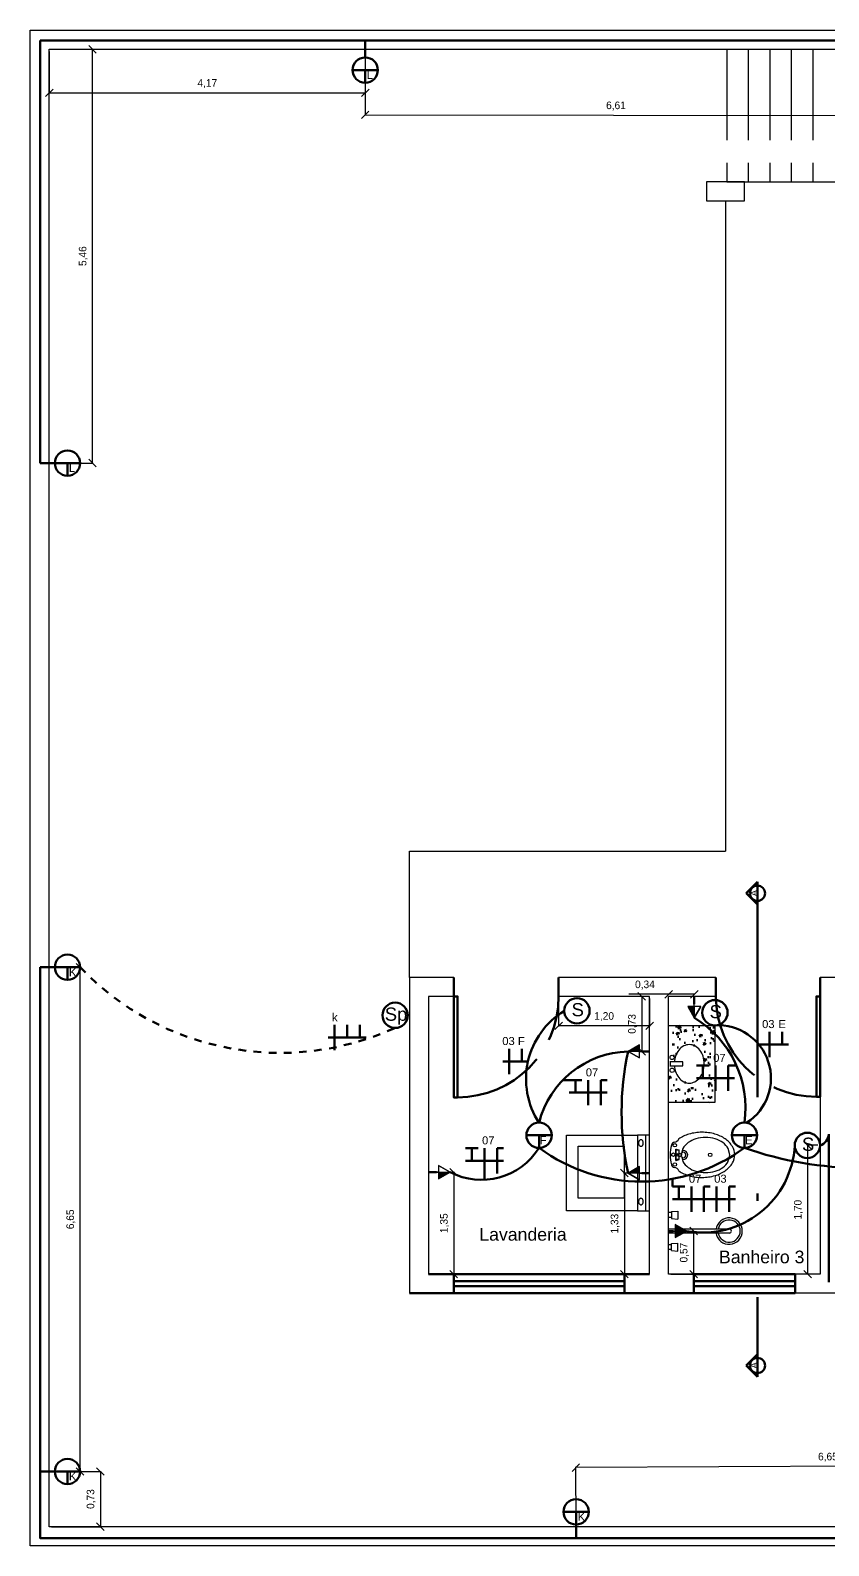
# Model space of a CAD drawing. Header units: millimetres. Extents: x 396 to 499, y 2220 to 2260.
# Drawn here: x 457.54 to 468.06, y 2239.95 to 2259.95 of the extents above; entities that cross this region are included whole.
import ezdxf

# ---------------------------------------------------------------- set-up
doc = ezdxf.new("R2010")
doc.units = ezdxf.units.MM
for name, pattern in [('ACAD_ISO02W100', [15, 12, -3]), ('JIS_02_1.0', [2, 1, -1]), ('TRAÇOPONTOX2', [50.8, 25.4, -12.7, 0, -12.7])]:
    doc.linetypes.add(name, pattern=pattern)
for name, color, linetype in [('Cortes', 3, 'TRAÇOPONTOX2'), ('Cotas_', 3, 'Continuous'), ('Elotroduto_piso', 1, 'JIS_02_1.0'), ('Elétrica', 1, 'Continuous'), ('Fiação', 6, 'Continuous'), ('Janelas', 5, 'Continuous'), ('LEGENDAS', 7, 'Continuous'), ('MOBILIA', 254, 'Continuous'), ('Paredes', 2, 'Continuous'), ('Portas', 4, 'Continuous'), ('Telhado', 7, 'Continuous'), ('Texto', 3, 'Continuous')]:
    doc.layers.add(name, color=color, linetype=linetype)
doc.styles.add('Annotative', font='txt')
doc.styles.get("Standard").update_dxf_attribs({"font": 'arial.ttf'})
doc.dimstyles.new('Cópia de Cotas internas', dxfattribs={"dimtxt": 0.1, "dimasz": 0.1, "dimexe": 0.01, "dimexo": 0.03, "dimgap": 0.0625, "dimtad": 1, "dimzin": 1, "dimtxsty": 'Annotative', "dimblk": 'OBLIQUE', "dimcen": 2.5, "dimadec": 0, "dimazin": 0, "dimtfac": 1, "dimtmove": 0, "dimatfit": 3, "dimfxl": 1, "dimarcsym": 0})

# ---------------------------------------------------------------- blocks, each defined once
blk = doc.blocks.new('A$C277a2ba8')
for points in [[(0.486, 0.148, 0.136045), (0.467, 0.213, 0.10695), (0.409, 0.274, 0.081555), (0.329, 0.312, 0.069677), (0.226, 0.326, 0.069677), (0.123, 0.311, 0.081555), (0.043, 0.273, 0.002184), (0.041, 0.272, 0.136045)], [(0.043, 0.02, 0.000599), (0.044, 0.02, 0.081555), (0.124, -0.018, 0.069677), (0.227, -0.032, 0.069677), (0.33, -0.017, 0.081555), (0.41, 0.021, 0.10695), (0.468, 0.083, 0.136045), (0.486, 0.148, 0.136045)]]:
    blk.add_lwpolyline(points, format="xyb")
blk.add_lwpolyline([(0.061, 0.146), (0.075, 0.095, 0.10655), (0.118, 0.047, 0.083882), (0.178, 0.017, 0.072777), (0.254, 0.006, 0.072777), (0.331, 0.017, 0.083882), (0.391, 0.047, 0.10655), (0.434, 0.095), (0.448, 0.146), (0.434, 0.196, 0.10655), (0.391, 0.244, 0.083882), (0.331, 0.274, 0.072777), (0.254, 0.285, 0.072777), (0.178, 0.274, 0.083882), (0.118, 0.244, 0.10655), (0.075, 0.196)], format="xyb", close=True)
for points in [[(0.019, 0.101), (0.019, 0.193)], [(0.019, 0.193), (0.023, 0.193)], [(0.023, 0.101), (0.023, 0.193)], [(0.023, 0.193), (0.047, 0.184)], [(0.047, 0.184), (0.023, 0.184)], [(0.047, 0.11), (0.047, 0.184)], [(0.019, 0.101), (0.023, 0.101)], [(0.023, 0.101), (0.047, 0.11)], [(0.047, 0.11), (0.023, 0.11)]]:
    blk.add_lwpolyline(points)
for centre, radius in [((0, 0.148), 0.0138), ((0.012, 0.223), 0.0138), ((0.05, 0.146), 0.0141), ((0.291, 0.147), 0.0138), ((0.012, 0.071), 0.0138)]:
    blk.add_circle(centre, radius)
for centre, radius, start, end in [((0.013, 0.217), 0.03, 99.6043, 164.9815), ((0, 0.294), 0.0479, 279.6043, 333.5295), ((0.275, 0.147), 0.301, 164.9815, 195.0185), ((0.03, 0.147), 0.00685, 185.49, 174.51), ((0.078, 0.146), 0.0215, 233.7629, 126.2371), ((0.078, 0.146), 0.0355, 256.8548, 103.1452), ((0.013, 0.077), 0.03, 195.0185, 260.3957), ((0, 0), 0.0479, 25.1297, 80.3957)]:
    blk.add_arc(centre, radius, start, end)
blk = doc.blocks.new('A$C1e0ef638')
for p, q in [((10.28, 37.97), (10.28, -0.04)), ((12.71, 37.97), (12.71, -0.04)), ((-0.68, 1.71), (-1.02, 5.71)), ((-1.02, 5.71), (3.96, 5.71)), ((-0.68, 1.71), (3.68, 1.71)), ((0, 1.71), (0, 0)), ((3, 1.71), (3, 0)), ((3.68, 1.71), (3.96, 5.71)), ((24.02, 5.71), (19.03, 5.71)), ((19.31, 1.71), (19.03, 5.71)), ((23.68, 1.71), (19.31, 1.71)), ((19.99, 1.71), (19.99, 0)), ((22.99, 1.71), (22.99, 0)), ((23.68, 1.71), (24.02, 5.71))]:
    blk.add_line(p, q)
for centre, radius, start, end in [((11.5, 37.75), 8.25, 278.48007, 261.51993), ((11.5, 37.75), 6.93, 280.11803, 259.88197), ((11.5, 37.97), 1.22, 0, 180)]:
    blk.add_arc(centre, radius, start, end)
blk = doc.blocks.new('A$C76528125')
at = {"lineweight": 100, "ltscale": 0.1, "xscale": 0.01268213826032597, "yscale": 0.01268213826032597, "zscale": 0.01268213826032597}
blk.add_blockref('A$C1e0ef638', (0, 0), dxfattribs=at)
blk = doc.blocks.new('A$C3afef5c0')
for p, q in [((0, 0.599), (0, 0)), ((0.097, 0.599), (0, 0.599)), ((0.03, 0.599), (0.03, 0)), ((0.097, 0.599), (0.659, 0.599)), ((0.097, 0), (0.097, 0.599)), ((0.659, 0.599), (0.659, 0)), ((0, 0), (0.097, 0)), ((0.659, 0), (0.097, 0)), ((0.615, 0), (0.599, 0))]:
    blk.add_line(p, q)
for points in [[(0.069, 0.551, 0.130158), (0.062, 0.549, 0.106469), (0.055, 0.543, 0.084248), (0.051, 0.535, 0.073281), (0.05, 0.525, 0.073281), (0.051, 0.515, 0.084248), (0.055, 0.507, 0.106469), (0.062, 0.501, 0.130158), (0.069, 0.499, 0.130158), (0.075, 0.501, 0.106469), (0.082, 0.507, 0.084248), (0.086, 0.515, 0.073281), (0.087, 0.525, 0.073281), (0.086, 0.535, 0.084248), (0.082, 0.543, 0.106469), (0.075, 0.549, 0.130158)], [(0.069, 0.087, 0.130158), (0.062, 0.085, 0.106469), (0.055, 0.08, 0.084248), (0.051, 0.072, 0.073281), (0.05, 0.061, 0.073281), (0.051, 0.051, 0.084248), (0.055, 0.043, 0.106469), (0.062, 0.037, 0.130158), (0.069, 0.036, 0.130158), (0.075, 0.037, 0.106469), (0.082, 0.043, 0.084248), (0.086, 0.051, 0.073281), (0.087, 0.061, 0.073281), (0.086, 0.072, 0.084248), (0.082, 0.08, 0.106469), (0.075, 0.085, 0.130158)]]:
    blk.add_lwpolyline(points, format="xyb", close=True)
blk.add_lwpolyline([(0.202, 0.087), (0.202, 0.497), (0.565, 0.497), (0.565, 0.087)], close=True)
blk = doc.blocks.new('A$Cbc1081f4')
at = {"layer": 'LEGENDAS', "color": 1}
for p, q in [((0, 0.108), (-0.052, 0.017)), ((0, 0.108), (-0.052, 0.017)), ((-0.052, 0.017), (0, 0.108)), ((-0.052, 0.017), (0.052, 0.017)), ((0.052, 0.017), (0, 0.108)), ((0, 0.017), (0, 0.108)), ((0, 0.017), (0, 0))]:
    blk.add_line(p, q, dxfattribs=at)
for points in [[(-0.052, 0.017), (0, 0.017), (0, 0.108)], [(0, 0.017), (0.052, 0.017), (0, 0.108)]]:
    blk.add_solid(points, dxfattribs=at)
blk = doc.blocks.new('A$Cccb36292')
at = {"layer": 'LEGENDAS', "color": 1}
for p, q in [((0, 0.108), (-0.052, 0.017)), ((0, 0.108), (-0.052, 0.017)), ((-0.052, 0.017), (0, 0.108)), ((-0.052, 0.017), (0.052, 0.017)), ((0.052, 0.017), (0, 0.108)), ((0, 0.017), (0, 0.108)), ((0, 0.017), (0, 0))]:
    blk.add_line(p, q, dxfattribs=at)
blk.add_solid([(0, 0.017), (0.052, 0.017), (0, 0.108)], dxfattribs=at)
blk = doc.blocks.new('_Oblique')
at = {"color": 0, "linetype": 'ByBlock', "lineweight": -2}
blk.add_line((-0.5, -0.5), (0.5, 0.5), dxfattribs=at)
blk = doc.blocks.new('*D80')
at = {"layer": 'Cotas_', "color": 0, "lineweight": -2, "ltscale": 0.1, "transparency": 16777216}
for p, q in [((464.503, 2247.167), (464.503, 2246.798)), ((465.703, 2247.167), (465.703, 2246.798)), ((465.703, 2246.808), (464.503, 2246.808))]:
    blk.add_line(p, q, dxfattribs=at)
at = {"layer": 'Defpoints', "color": 0, "lineweight": 100, "ltscale": 0.1, "transparency": 16777216}
for p in [(464.503, 2247.197), (465.703, 2247.197), (464.503, 2246.808)]:
    blk.add_point(p, dxfattribs=at)
at = {"layer": 'Cotas_', "color": 0, "lineweight": -2, "ltscale": 0.1, "transparency": 16777216, "xscale": 0.1, "yscale": 0.1, "zscale": 0.1, "rotation": 180}
blk.add_blockref('_Oblique', (464.503, 2246.808), dxfattribs=at)
at = {"layer": 'Cotas_', "color": 0, "lineweight": -2, "ltscale": 0.1, "transparency": 16777216, "xscale": 0.1, "yscale": 0.1, "zscale": 0.1}
blk.add_blockref('_Oblique', (465.703, 2246.808), dxfattribs=at)
at = {"layer": 'Cotas_', "color": 0, "lineweight": 100, "ltscale": 0.1, "transparency": 16777216, "insert": (465.103, 2246.929), "char_height": 0.1, "attachment_point": 5, "style": 'Annotative'}
blk.add_mtext('1,20', dxfattribs=at)
blk = doc.blocks.new('*D81')
at = {"layer": 'Cotas_', "color": 0, "lineweight": -2, "ltscale": 0.1, "transparency": 16777216}
for p, q in [((465.673, 2247.197), (465.589, 2247.197)), ((465.599, 2247.197), (465.599, 2246.47)), ((465.673, 2246.47), (465.589, 2246.47))]:
    blk.add_line(p, q, dxfattribs=at)
at = {"layer": 'Defpoints', "color": 0, "lineweight": 100, "ltscale": 0.1, "transparency": 16777216}
for p in [(465.703, 2247.197), (465.599, 2246.47), (465.703, 2246.47)]:
    blk.add_point(p, dxfattribs=at)
at = {"layer": 'Cotas_', "color": 0, "lineweight": -2, "ltscale": 0.1, "transparency": 16777216, "xscale": 0.1, "yscale": 0.1, "zscale": 0.1}
for p, rotation in [((465.599, 2247.197), 90), ((465.599, 2246.47), 270)]:
    blk.add_blockref('_Oblique', p, dxfattribs=dict(at, rotation=rotation))
at = {"layer": 'Cotas_', "color": 0, "lineweight": 100, "ltscale": 0.1, "transparency": 16777216, "insert": (465.478, 2246.833), "char_height": 0.1, "attachment_point": 5, "rotation": 90, "style": 'Annotative'}
blk.add_mtext('0,73', dxfattribs=at)
blk = doc.blocks.new('*D82')
at = {"layer": 'Cotas_', "color": 0, "lineweight": -2, "ltscale": 0.1, "transparency": 16777216}
for p, q in [((462.816, 2244.877), (463.13, 2244.877)), ((463.12, 2244.877), (463.12, 2243.53)), ((462.816, 2243.53), (463.13, 2243.53))]:
    blk.add_line(p, q, dxfattribs=at)
at = {"layer": 'Defpoints', "color": 0, "lineweight": 100, "ltscale": 0.1, "transparency": 16777216}
for p in [(462.786, 2244.877), (462.786, 2243.53), (463.12, 2243.53)]:
    blk.add_point(p, dxfattribs=at)
at = {"layer": 'Cotas_', "color": 0, "lineweight": -2, "ltscale": 0.1, "transparency": 16777216, "xscale": 0.1, "yscale": 0.1, "zscale": 0.1}
for p, rotation in [((463.12, 2244.877), 90), ((463.12, 2243.53), 270)]:
    blk.add_blockref('_Oblique', p, dxfattribs=dict(at, rotation=rotation))
at = {"layer": 'Cotas_', "color": 0, "lineweight": 100, "ltscale": 0.1, "transparency": 16777216, "insert": (462.999, 2244.203), "char_height": 0.1, "attachment_point": 5, "rotation": 90, "style": 'Annotative'}
blk.add_mtext('1,35', dxfattribs=at)
blk = doc.blocks.new('*D83')
at = {"layer": 'Cotas_', "color": 0, "lineweight": -2, "ltscale": 0.1, "transparency": 16777216}
for p, q in [((465.673, 2244.864), (465.36, 2244.864)), ((465.37, 2244.864), (465.37, 2243.53)), ((465.673, 2243.53), (465.36, 2243.53))]:
    blk.add_line(p, q, dxfattribs=at)
at = {"layer": 'Defpoints', "color": 0, "lineweight": 100, "ltscale": 0.1, "transparency": 16777216}
for p in [(465.703, 2244.864), (465.37, 2243.53), (465.703, 2243.53)]:
    blk.add_point(p, dxfattribs=at)
at = {"layer": 'Cotas_', "color": 0, "lineweight": -2, "ltscale": 0.1, "transparency": 16777216, "xscale": 0.1, "yscale": 0.1, "zscale": 0.1}
for p, rotation in [((465.37, 2244.864), 90), ((465.37, 2243.53), 270)]:
    blk.add_blockref('_Oblique', p, dxfattribs=dict(at, rotation=rotation))
at = {"layer": 'Cotas_', "color": 0, "lineweight": 100, "ltscale": 0.1, "transparency": 16777216, "insert": (465.249, 2244.197), "char_height": 0.1, "attachment_point": 5, "rotation": 90, "style": 'Annotative'}
blk.add_mtext('1,33', dxfattribs=at)
blk = doc.blocks.new('*D84')
at = {"layer": 'Cotas_', "color": 0, "lineweight": -2, "ltscale": 0.1, "transparency": 16777216}
for p, q in [((465.983, 2244.099), (466.292, 2244.099)), ((466.282, 2244.099), (466.282, 2243.53)), ((465.983, 2243.53), (466.292, 2243.53))]:
    blk.add_line(p, q, dxfattribs=at)
at = {"layer": 'Defpoints', "color": 0, "lineweight": 100, "ltscale": 0.1, "transparency": 16777216}
for p in [(465.953, 2244.099), (465.953, 2243.53), (466.282, 2243.53)]:
    blk.add_point(p, dxfattribs=at)
at = {"layer": 'Cotas_', "color": 0, "lineweight": -2, "ltscale": 0.1, "transparency": 16777216, "xscale": 0.1, "yscale": 0.1, "zscale": 0.1}
for p, rotation in [((466.282, 2244.099), 90), ((466.282, 2243.53), 270)]:
    blk.add_blockref('_Oblique', p, dxfattribs=dict(at, rotation=rotation))
at = {"layer": 'Cotas_', "color": 0, "lineweight": 100, "ltscale": 0.1, "transparency": 16777216, "insert": (466.161, 2243.815), "char_height": 0.1, "attachment_point": 5, "rotation": 90, "style": 'Annotative'}
blk.add_mtext('0,57', dxfattribs=at)
blk = doc.blocks.new('*D85')
at = {"layer": 'Cotas_', "color": 0, "lineweight": -2, "ltscale": 0.1, "transparency": 16777216}
for p, q in [((467.923, 2245.231), (467.776, 2245.231)), ((467.786, 2245.231), (467.786, 2243.53)), ((467.923, 2243.53), (467.776, 2243.53))]:
    blk.add_line(p, q, dxfattribs=at)
at = {"layer": 'Defpoints', "color": 0, "lineweight": 100, "ltscale": 0.1, "transparency": 16777216}
for p in [(467.953, 2245.231), (467.786, 2243.53), (467.953, 2243.53)]:
    blk.add_point(p, dxfattribs=at)
at = {"layer": 'Cotas_', "color": 0, "lineweight": -2, "ltscale": 0.1, "transparency": 16777216, "xscale": 0.1, "yscale": 0.1, "zscale": 0.1}
for p, rotation in [((467.786, 2245.231), 90), ((467.786, 2243.53), 270)]:
    blk.add_blockref('_Oblique', p, dxfattribs=dict(at, rotation=rotation))
at = {"layer": 'Cotas_', "color": 0, "lineweight": 100, "ltscale": 0.1, "transparency": 16777216, "insert": (467.666, 2244.381), "char_height": 0.1, "attachment_point": 5, "rotation": 90, "style": 'Annotative'}
blk.add_mtext('1,70', dxfattribs=at)
blk = doc.blocks.new('*D86')
at = {"layer": 'Cotas_', "color": 0, "lineweight": -2, "ltscale": 0.1, "transparency": 16777216}
for p, q in [((465.953, 2247.225), (465.428, 2247.225)), ((465.953, 2247.227), (465.953, 2247.235)), ((466.292, 2247.225), (465.953, 2247.225)), ((466.292, 2247.227), (466.292, 2247.235))]:
    blk.add_line(p, q, dxfattribs=at)
at = {"layer": 'Defpoints', "color": 0, "lineweight": 100, "ltscale": 0.1, "transparency": 16777216}
for p in [(465.953, 2247.225), (465.953, 2247.197), (466.292, 2247.197)]:
    blk.add_point(p, dxfattribs=at)
at = {"layer": 'Cotas_', "color": 0, "lineweight": -2, "ltscale": 0.1, "transparency": 16777216, "xscale": 0.1, "yscale": 0.1, "zscale": 0.1, "rotation": 180}
blk.add_blockref('_Oblique', (465.953, 2247.225), dxfattribs=at)
at = {"layer": 'Cotas_', "color": 0, "lineweight": -2, "ltscale": 0.1, "transparency": 16777216, "xscale": 0.1, "yscale": 0.1, "zscale": 0.1}
blk.add_blockref('_Oblique', (466.292, 2247.225), dxfattribs=at)
at = {"layer": 'Cotas_', "color": 0, "lineweight": 100, "ltscale": 0.1, "transparency": 16777216, "insert": (465.641, 2247.346), "char_height": 0.1, "attachment_point": 5, "style": 'Annotative'}
blk.add_mtext('0,34', dxfattribs=at)
blk = doc.blocks.new('*D103')
at = {"layer": 'Cotas_', "color": 0, "lineweight": -2, "ltscale": 0.1, "transparency": 16777216}
for p, q in [((471.38, 2241.007), (464.73, 2240.978)), ((471.383, 2240.256), (471.38, 2241.017)), ((464.733, 2240.227), (464.73, 2240.988))]:
    blk.add_line(p, q, dxfattribs=at)
at = {"layer": 'Defpoints', "color": 0, "lineweight": 100, "ltscale": 0.1, "transparency": 16777216}
for p in [(464.73, 2240.978), (471.383, 2240.226), (464.733, 2240.197)]:
    blk.add_point(p, dxfattribs=at)
at = {"layer": 'Cotas_', "color": 0, "lineweight": -2, "ltscale": 0.1, "transparency": 16777216, "xscale": 0.1, "yscale": 0.1, "zscale": 0.1}
for p, rotation in [((464.73, 2240.978), 180.2509570431393), ((471.38, 2241.007), 0.2509570431392572)]:
    blk.add_blockref('_Oblique', p, dxfattribs=dict(at, rotation=rotation))
at = {"layer": 'Cotas_', "color": 0, "lineweight": 100, "ltscale": 0.1, "transparency": 16777216, "insert": (468.054, 2241.114), "char_height": 0.1, "attachment_point": 5, "rotation": 0.251, "style": 'Annotative'}
blk.add_mtext('6,65', dxfattribs=at)
blk = doc.blocks.new('*D104')
at = {"layer": 'Cotas_', "color": 0, "lineweight": -2, "ltscale": 0.1, "transparency": 16777216}
for p, q in [((457.816, 2240.926), (458.47, 2240.926)), ((458.46, 2240.926), (458.46, 2240.197)), ((457.816, 2240.197), (458.47, 2240.197))]:
    blk.add_line(p, q, dxfattribs=at)
at = {"layer": 'Defpoints', "color": 0, "lineweight": 100, "ltscale": 0.1, "transparency": 16777216}
for p in [(457.786, 2240.926), (457.786, 2240.197), (458.46, 2240.197)]:
    blk.add_point(p, dxfattribs=at)
at = {"layer": 'Cotas_', "color": 0, "lineweight": -2, "ltscale": 0.1, "transparency": 16777216, "xscale": 0.1, "yscale": 0.1, "zscale": 0.1}
for p, rotation in [((458.46, 2240.926), 90), ((458.46, 2240.197), 270)]:
    blk.add_blockref('_Oblique', p, dxfattribs=dict(at, rotation=rotation))
at = {"layer": 'Cotas_', "color": 0, "lineweight": 100, "ltscale": 0.1, "transparency": 16777216, "insert": (458.339, 2240.562), "char_height": 0.1, "attachment_point": 5, "rotation": 90, "style": 'Annotative'}
blk.add_mtext('0,73', dxfattribs=at)
blk = doc.blocks.new('*D105')
at = {"layer": 'Cotas_', "color": 0, "lineweight": -2, "ltscale": 0.1, "transparency": 16777216}
for p, q in [((457.866, 2247.581), (458.202, 2247.581)), ((458.192, 2240.926), (458.192, 2247.581)), ((457.866, 2240.926), (458.202, 2240.926))]:
    blk.add_line(p, q, dxfattribs=at)
at = {"layer": 'Defpoints', "color": 0, "lineweight": 100, "ltscale": 0.1, "transparency": 16777216}
for p in [(457.836, 2247.581), (458.192, 2247.581), (457.836, 2240.926)]:
    blk.add_point(p, dxfattribs=at)
at = {"layer": 'Cotas_', "color": 0, "lineweight": -2, "ltscale": 0.1, "transparency": 16777216, "xscale": 0.1, "yscale": 0.1, "zscale": 0.1}
for p, rotation in [((458.192, 2247.581), 90), ((458.192, 2240.926), 270)]:
    blk.add_blockref('_Oblique', p, dxfattribs=dict(at, rotation=rotation))
at = {"layer": 'Cotas_', "color": 0, "lineweight": 100, "ltscale": 0.1, "transparency": 16777216, "insert": (458.071, 2244.254), "char_height": 0.1, "attachment_point": 5, "rotation": 90, "style": 'Annotative'}
blk.add_mtext('6,65', dxfattribs=at)
blk = doc.blocks.new('*D106')
at = {"layer": 'Cotas_', "color": 0, "lineweight": -2, "ltscale": 0.1, "transparency": 16777216}
for p, q in [((457.816, 2259.697), (458.366, 2259.697)), ((458.356, 2254.235), (458.356, 2259.697)), ((457.816, 2254.235), (458.366, 2254.235))]:
    blk.add_line(p, q, dxfattribs=at)
at = {"layer": 'Defpoints', "color": 0, "lineweight": 100, "ltscale": 0.1, "transparency": 16777216}
for p in [(457.786, 2259.697), (458.356, 2259.697), (457.786, 2254.235)]:
    blk.add_point(p, dxfattribs=at)
at = {"layer": 'Cotas_', "color": 0, "lineweight": -2, "ltscale": 0.1, "transparency": 16777216, "xscale": 0.1, "yscale": 0.1, "zscale": 0.1}
for p, rotation in [((458.356, 2259.697), 90), ((458.356, 2254.235), 270)]:
    blk.add_blockref('_Oblique', p, dxfattribs=dict(at, rotation=rotation))
at = {"layer": 'Cotas_', "color": 0, "lineweight": 100, "ltscale": 0.1, "transparency": 16777216, "insert": (458.235, 2256.966), "char_height": 0.1, "attachment_point": 5, "rotation": 90, "style": 'Annotative'}
blk.add_mtext('5,46', dxfattribs=at)
blk = doc.blocks.new('*D107')
at = {"layer": 'Cotas_', "color": 0, "lineweight": -2, "ltscale": 0.1, "transparency": 16777216}
for p, q in [((457.786, 2259.667), (457.786, 2259.112)), ((461.953, 2259.667), (461.953, 2259.112)), ((457.786, 2259.122), (461.953, 2259.122))]:
    blk.add_line(p, q, dxfattribs=at)
at = {"layer": 'Defpoints', "color": 0, "lineweight": 100, "ltscale": 0.1, "transparency": 16777216}
for p in [(457.786, 2259.697), (461.953, 2259.697), (461.953, 2259.122)]:
    blk.add_point(p, dxfattribs=at)
at = {"layer": 'Cotas_', "color": 0, "lineweight": -2, "ltscale": 0.1, "transparency": 16777216, "xscale": 0.1, "yscale": 0.1, "zscale": 0.1, "rotation": 180}
blk.add_blockref('_Oblique', (457.786, 2259.122), dxfattribs=at)
at = {"layer": 'Cotas_', "color": 0, "lineweight": -2, "ltscale": 0.1, "transparency": 16777216, "xscale": 0.1, "yscale": 0.1, "zscale": 0.1}
blk.add_blockref('_Oblique', (461.953, 2259.122), dxfattribs=at)
at = {"layer": 'Cotas_', "color": 0, "lineweight": 100, "ltscale": 0.1, "transparency": 16777216, "insert": (459.87, 2259.243), "char_height": 0.1, "attachment_point": 5, "style": 'Annotative'}
blk.add_mtext('4,17', dxfattribs=at)
blk = doc.blocks.new('*D108')
at = {"layer": 'Cotas_', "color": 0, "lineweight": -2, "ltscale": 0.1, "transparency": 16777216}
for p, q in [((461.953, 2259.672), (461.952, 2258.821)), ((468.568, 2259.662), (468.567, 2258.812)), ((461.952, 2258.831), (468.567, 2258.822))]:
    blk.add_line(p, q, dxfattribs=at)
at = {"layer": 'Defpoints', "color": 0, "lineweight": 100, "ltscale": 0.1, "transparency": 16777216}
for p in [(461.953, 2259.702), (468.568, 2259.692), (468.567, 2258.822)]:
    blk.add_point(p, dxfattribs=at)
at = {"layer": 'Cotas_', "color": 0, "lineweight": -2, "ltscale": 0.1, "transparency": 16777216, "xscale": 0.1, "yscale": 0.1, "zscale": 0.1}
for p, rotation in [((461.952, 2258.831), 179.915171534339), ((468.567, 2258.822), 359.915171534339)]:
    blk.add_blockref('_Oblique', p, dxfattribs=dict(at, rotation=rotation))
at = {"layer": 'Cotas_', "color": 0, "lineweight": 100, "ltscale": 0.1, "transparency": 16777216, "insert": (465.259, 2258.947), "char_height": 0.1, "attachment_point": 5, "rotation": 359.9152, "style": 'Annotative'}
blk.add_mtext('6,61', dxfattribs=at)

msp = doc.modelspace()

# ---------------------------------------------------------------- hatches: boundary and pattern name
at = {"layer": 'Cotas_', "lineweight": 100, "ltscale": 0.05}
h = msp.add_hatch(color=256, dxfattribs=at)
h.dxf.hatch_style = 1
h.paths.add_polyline_path([(467.126, 2248.657), (467.126, 2248.707), (466.976, 2248.557), (467.126, 2248.407), (467.126, 2248.457, -0.414214), (467.026, 2248.557, -0.414214)])
h = msp.add_hatch(color=256, dxfattribs=at)
h.dxf.hatch_style = 1
h.paths.add_polyline_path([(467.125, 2242.424), (467.125, 2242.474), (466.975, 2242.324), (467.125, 2242.174), (467.125, 2242.224, -0.414214), (467.025, 2242.324, -0.414214)])
at = {"layer": 'MOBILIA', "lineweight": 100, "ltscale": 0.1}
h = msp.add_hatch(dxfattribs=at)
h.set_pattern_fill('AR-CONC', color=256, scale=0.001667)
h.set_pattern_definition([(50, (-197.73708, -1478.19441), (0.303641115, -0.026565143), [0.03175, -0.34925]), (355, (-197.73708, -1478.1944), (-0.058739036, 0.318428075), [0.0254, -0.279400974]), (100.451445, (-197.71178, -1478.19663), (0.244902078, 0.29186292), [0.026983348, -0.296817074]), (46.1842, (-197.7371, -1478.10975), (0.4517984, -0.070070547), [0.047625, -0.523875]), (96.635558, (-197.69943, -1478.1156), (0.395673557, 0.412376874), [0.04047504, -0.445226014]), (351.184151, (-197.7371, -1478.10975), (0.395673557, 0.412376874), [0.038099945, -0.419099553]), (21, (-197.69475, -1478.13091), (0.252690652, -0.170441997), [0.03175, -0.34925]), (326, (-197.69475, -1478.1309), (0.10300338, 0.306979944), [0.0254, -0.2794]), (71.451445, (-197.6737, -1478.14512), (0.355694032, 0.136537948), [0.026983348, -0.296816563]), (37.5, (-197.73708, -1478.19441), (0.005147672, 0.1409250648), [0, -0.276013333, 0, -0.283633333, 0, -0.280458333]), (7.5, (-197.73708, -1478.19441), (0.111366104, 0.1669676247), [0, -0.161713333, 0, -0.269663333, 0, -0.106891667]), (327.5, (-197.83149, -1478.19441), (0.2259843253, -0.0095479067), [0, -0.105833333, 0, -0.3302, 0, -0.43815]), (317.5, (-197.87382, -1478.19441), (0.246881969, 0.042377485), [0, -0.137583333, 0, -0.219286667, 0, -0.31115])])
h.paths.add_polyline_path([(466.564, 2245.798), (466.564, 2246.814), (465.953, 2246.814), (465.953, 2245.798)])
h.paths.add_polyline_path([(466.153, 2246.07, -0.105488), (466.086, 2246.127, -0.087567), (466.044, 2246.206, -0.056276), (466.03, 2246.278), (465.972, 2246.278), (465.972, 2246.334), (466.03, 2246.334, -0.056276), (466.044, 2246.406, -0.087567), (466.086, 2246.486, -0.105488), (466.153, 2246.542, -0.122953), (466.226, 2246.56, -0.122953), (466.299, 2246.542, -0.105488), (466.366, 2246.486, -0.087567), (466.408, 2246.406, -0.078075), (466.423, 2246.306, -0.078075), (466.408, 2246.206, -0.087567), (466.366, 2246.127, -0.105488), (466.299, 2246.07, -0.122953), (466.226, 2246.052, -0.122953)], flags=16)

# ---------------------------------------------------------------- linework, layer by layer
at = {"layer": 'Cortes', "lineweight": 100, "ltscale": 0.1}
msp.add_line((467.126, 2248.407), (467.126, 2242.474), dxfattribs=at)
at = {"layer": 'Cotas_', "lineweight": 100, "ltscale": 0.05}
for p, q in [((466.976, 2248.557), (467.126, 2248.707)), ((467.126, 2248.557), (467.126, 2248.707)), ((466.976, 2248.557), (467.126, 2248.407)), ((467.126, 2248.557), (467.126, 2248.407)), ((466.975, 2242.324), (467.125, 2242.474)), ((467.125, 2242.324), (467.125, 2242.474)), ((466.975, 2242.324), (467.125, 2242.174)), ((467.125, 2242.324), (467.125, 2242.174))]:
    msp.add_line(p, q, dxfattribs=at)
for centre in [(467.126, 2248.557), (467.125, 2242.324)]:
    msp.add_circle(centre, 0.1, dxfattribs=at)
at = {"layer": 'Elotroduto_piso', "lineweight": 100, "ltscale": 0.1}
msp.add_arc((460.831, 2250.097), 3.647, 223.6354, 294.5588, dxfattribs=at)
at = {"layer": 'Elétrica', "lineweight": 100, "ltscale": 0.1}
for p, q in [((461.953, 2259.589), (461.953, 2259.814)), ((462.12, 2259.422), (461.786, 2259.422)), ((461.786, 2259.422), (461.953, 2259.422)), ((461.953, 2259.422), (461.953, 2259.255)), ((457.859, 2254.235), (457.664, 2254.235)), ((458.192, 2254.235), (457.859, 2254.235)), ((457.859, 2254.235), (458.026, 2254.235)), ((458.026, 2254.235), (458.026, 2254.068)), ((457.859, 2247.581), (457.664, 2247.581)), ((458.192, 2247.581), (457.859, 2247.581)), ((457.859, 2247.581), (458.026, 2247.581)), ((458.026, 2247.581), (458.026, 2247.414)), ((466.292, 2247.092), (466.292, 2247.197)), ((465.599, 2246.47), (465.703, 2246.47)), ((464.411, 2245.363), (464.078, 2245.363)), ((464.078, 2245.363), (464.245, 2245.363)), ((464.245, 2245.363), (464.245, 2245.197)), ((467.12, 2245.363), (466.786, 2245.363)), ((466.786, 2245.363), (466.953, 2245.363)), ((466.953, 2245.363), (466.953, 2245.197)), ((462.891, 2244.877), (462.786, 2244.877)), ((465.599, 2244.864), (465.703, 2244.864)), ((466.013, 2244.099), (465.953, 2244.099)), ((457.859, 2240.926), (457.664, 2240.926)), ((458.192, 2240.926), (457.859, 2240.926)), ((457.859, 2240.926), (458.026, 2240.926)), ((458.026, 2240.926), (458.026, 2240.76)), ((464.9, 2240.393), (464.567, 2240.393)), ((464.567, 2240.393), (464.733, 2240.393)), ((464.733, 2240.393), (464.733, 2240.226)), ((464.733, 2240.226), (464.733, 2240.047))]:
    msp.add_line(p, q, dxfattribs=at)
at = {"layer": 'Elétrica', "lineweight": 100, "ltscale": 0.05}
msp.add_line((468.064, 2245.378), (468.064, 2243.426), dxfattribs=at)
at = {"layer": 'Elétrica', "lineweight": 100, "ltscale": 0.1}
for points in [[(457.664, 2259.814), (491.336, 2259.814), (491.336, 2257.817)], [(457.664, 2254.235), (457.664, 2259.814)], [(498.825, 2240.332), (498.825, 2240.047), (491.016, 2240.047), (487.216, 2240.047), (480.787, 2240.047), (475.722, 2240.047), (469.903, 2240.047), (465.516, 2240.047), (457.664, 2240.047), (457.664, 2243.28), (457.664, 2247.47), (457.664, 2247.581)]]:
    msp.add_lwpolyline(points, dxfattribs=at)
for centre in [(461.953, 2259.422), (458.026, 2254.235), (458.026, 2247.581), (462.347, 2246.947), (464.745, 2247.006), (466.564, 2246.981), (464.245, 2245.363), (466.953, 2245.363), (467.783, 2245.23), (458.026, 2240.926), (464.733, 2240.393)]:
    msp.add_circle(centre, 0.167, dxfattribs=at)
for centre, radius, start, end in [((465.127, 2246.106), 1.054, 121.3633, 213.1435), ((465.587, 2245.726), 1.38, 351.8353, 59.2573), ((466.604, 2246.116), 0.699, 303.1435, 93.219), ((465.453, 2245.223), 1.247, 91.5939, 165.7571), ((469.144, 2245.667), 3.811, 167.8377, 192.1623), ((463.485, 2245.671), 0.896, 242.4892, 328.0275), ((465.599, 2247.042), 2.289, 233.7268, 306.2732), ((468.495, 2249.539), 4.607, 250.4517, 289.5483)]:
    msp.add_arc(centre, radius, start, end, dxfattribs=at)
at = {"layer": 'Elétrica', "lineweight": 100, "ltscale": 0.05}
for centre, radius, start, end in [((466.406, 2245.292), 1.212, 259.9128, 357.0781), ((467.906, 2245.382), 0.158, 285.787, 358.503)]:
    msp.add_arc(centre, radius, start, end, dxfattribs=at)
at = {"layer": 'Fiação', "lineweight": 100, "ltscale": 0.1}
for p, q in [((461.547, 2246.653), (461.547, 2246.819)), ((461.713, 2246.653), (461.713, 2246.819)), ((461.88, 2246.653), (461.88, 2246.819)), ((461.463, 2246.653), (461.63, 2246.653)), ((461.547, 2246.486), (461.547, 2246.653)), ((461.63, 2246.653), (461.797, 2246.653)), ((461.797, 2246.653), (461.963, 2246.653)), ((467.285, 2246.563), (467.285, 2246.73)), ((467.451, 2246.563), (467.451, 2246.73)), ((463.849, 2246.339), (463.849, 2246.505)), ((464.016, 2246.339), (464.016, 2246.505)), ((467.201, 2246.563), (467.141, 2246.563)), ((467.201, 2246.563), (467.368, 2246.563)), ((467.285, 2246.396), (467.285, 2246.563)), ((467.368, 2246.563), (467.535, 2246.563)), ((463.766, 2246.339), (463.933, 2246.339)), ((463.849, 2246.172), (463.849, 2246.339)), ((463.933, 2246.339), (464.099, 2246.339)), ((466.406, 2246.284), (466.323, 2246.284)), ((466.406, 2246.117), (466.406, 2246.284)), ((466.406, 2246.284), (466.49, 2246.284)), ((466.573, 2246.117), (466.573, 2246.284)), ((466.74, 2246.117), (466.74, 2246.284)), ((466.74, 2246.284), (466.823, 2246.284)), ((466.823, 2246.284), (466.849, 2246.284)), ((464.643, 2246.092), (464.559, 2246.092)), ((464.727, 2246.092), (464.643, 2246.092)), ((464.727, 2245.926), (464.727, 2246.092)), ((464.727, 2246.092), (464.81, 2246.092)), ((464.893, 2245.926), (464.893, 2246.092)), ((465.06, 2245.926), (465.06, 2246.092)), ((465.06, 2246.092), (465.143, 2246.092)), ((466.323, 2246.117), (466.49, 2246.117)), ((466.49, 2246.117), (466.656, 2246.117)), ((466.573, 2245.951), (466.573, 2246.117)), ((466.656, 2246.117), (466.823, 2246.117)), ((466.74, 2245.951), (466.74, 2246.117)), ((464.643, 2245.926), (464.81, 2245.926)), ((464.81, 2245.926), (464.977, 2245.926)), ((464.893, 2245.759), (464.893, 2245.926)), ((464.977, 2245.926), (465.143, 2245.926)), ((465.06, 2245.759), (465.06, 2245.926)), ((463.359, 2245.195), (463.275, 2245.195)), ((463.275, 2245.028), (463.442, 2245.028)), ((463.359, 2245.028), (463.359, 2245.195)), ((463.359, 2245.195), (463.442, 2245.195)), ((463.442, 2245.028), (463.609, 2245.028)), ((463.525, 2245.028), (463.525, 2245.195)), ((463.525, 2244.861), (463.525, 2245.028)), ((463.609, 2245.028), (463.775, 2245.028)), ((463.692, 2245.028), (463.692, 2245.195)), ((463.692, 2245.195), (463.775, 2245.195)), ((463.692, 2244.861), (463.692, 2245.028)), ((463.525, 2244.861), (463.525, 2244.776)), ((466.003, 2244.688), (466.003, 2244.789)), ((466.086, 2244.688), (466.003, 2244.688)), ((466.086, 2244.522), (466.086, 2244.688)), ((466.086, 2244.688), (466.169, 2244.688)), ((466.253, 2244.522), (466.253, 2244.688)), ((466.419, 2244.522), (466.419, 2244.688)), ((466.419, 2244.688), (466.503, 2244.688)), ((466.586, 2244.522), (466.586, 2244.688)), ((466.753, 2244.522), (466.753, 2244.688)), ((466.753, 2244.688), (466.836, 2244.688)), ((466.003, 2244.522), (466.169, 2244.522)), ((466.169, 2244.522), (466.336, 2244.522)), ((466.253, 2244.355), (466.253, 2244.522)), ((466.336, 2244.522), (466.503, 2244.522)), ((466.419, 2244.355), (466.419, 2244.522)), ((466.503, 2244.522), (466.669, 2244.522)), ((466.586, 2244.355), (466.586, 2244.522)), ((466.669, 2244.522), (466.836, 2244.522)), ((466.753, 2244.355), (466.753, 2244.522))]:
    msp.add_line(p, q, dxfattribs=at)
at = {"layer": 'Janelas', "lineweight": 100, "ltscale": 0.1}
for p, q in [((463.12, 2243.53), (465.37, 2243.53)), ((463.12, 2243.28), (463.12, 2243.53)), ((463.12, 2243.438), (465.37, 2243.438)), ((465.37, 2243.53), (465.37, 2243.28)), ((466.286, 2243.53), (467.62, 2243.53)), ((466.286, 2243.28), (466.286, 2243.53)), ((466.286, 2243.438), (467.62, 2243.438)), ((467.62, 2243.53), (467.62, 2243.28)), ((463.12, 2243.372), (465.37, 2243.372)), ((465.37, 2243.28), (463.12, 2243.28)), ((466.286, 2243.372), (467.62, 2243.372)), ((467.62, 2243.28), (466.286, 2243.28))]:
    msp.add_line(p, q, dxfattribs=at)
at = {"layer": 'MOBILIA'}
for p, q in [((465.95, 2245.798), (465.95, 2247.098)), ((465.944, 2246.814), (466.564, 2246.814)), ((466.564, 2246.814), (466.564, 2245.798)), ((465.972, 2246.341), (465.972, 2246.269)), ((466.141, 2246.334), (465.972, 2246.334)), ((465.972, 2246.278), (466.141, 2246.278)), ((466.141, 2246.278), (466.141, 2246.334)), ((466.564, 2245.798), (465.944, 2245.798))]:
    msp.add_line(p, q, dxfattribs=at)
for points in [[(466.423, 2246.306, 0.078075), (466.408, 2246.406, 0.087567), (466.366, 2246.486, 0.105488), (466.299, 2246.542, 0.122953), (466.226, 2246.56, 0.122953), (466.153, 2246.542, 0.105488), (466.086, 2246.486, 0.087567), (466.044, 2246.406, 0.056276), (466.03, 2246.334, 0.078075)], [(466.03, 2246.278, 0.056276), (466.044, 2246.206, 0.087567), (466.086, 2246.127, 0.105488), (466.153, 2246.07, 0.122953), (466.226, 2246.052, 0.122953), (466.299, 2246.07, 0.105488), (466.366, 2246.127, 0.087567), (466.408, 2246.206, 0.078075), (466.423, 2246.306, 0.078075)]]:
    msp.add_lwpolyline(points, format="xyb", dxfattribs=at)
for centre in [(466, 2246.391), (466, 2246.222)]:
    msp.add_circle(centre, 0.0282, dxfattribs=at)
at = {"layer": 'Paredes'}
for p, q in [((457.536, 2239.947), (457.536, 2259.947)), ((457.536, 2259.947), (498.953, 2259.947)), ((457.786, 2240.197), (457.786, 2259.697)), ((457.786, 2259.697), (491.203, 2259.697)), ((462.536, 2247.447), (462.536, 2243.28)), ((463.12, 2247.447), (462.536, 2247.447)), ((466.577, 2247.447), (464.503, 2247.447)), ((469.036, 2247.447), (467.953, 2247.447)), ((462.786, 2247.197), (462.786, 2243.53)), ((463.12, 2247.197), (462.786, 2247.197)), ((465.703, 2247.197), (464.503, 2247.197)), ((466.453, 2247.197), (465.953, 2247.197)), ((466.577, 2247.197), (466.453, 2247.197)), ((466.286, 2243.53), (465.953, 2243.53)), ((467.953, 2243.53), (467.62, 2243.53)), ((468.203, 2243.28), (467.62, 2243.28)), ((487.036, 2240.197), (457.786, 2240.197)), ((498.953, 2239.947), (457.536, 2239.947))]:
    msp.add_line(p, q, dxfattribs=at)
msp.add_lwpolyline([(466.953, 2257.947), (466.62, 2257.947), (466.453, 2257.947), (466.453, 2257.697), (466.953, 2257.697)], close=True, dxfattribs=at)
at = {"layer": 'Paredes', "lineweight": 100, "ltscale": 0.1}
for points in [[(463.12, 2247.447), (463.12, 2247.197)], [(464.503, 2247.197), (464.503, 2247.447)], [(466.577, 2247.197), (466.577, 2247.447)], [(467.953, 2247.197), (467.953, 2247.447)], [(462.786, 2243.53), (463.12, 2243.53)], [(465.37, 2243.53), (465.703, 2243.53)], [(463.12, 2243.28), (462.536, 2243.28)], [(466.286, 2243.28), (465.703, 2243.28), (465.37, 2243.28)]]:
    msp.add_lwpolyline(points, dxfattribs=at)
at = {"layer": 'Paredes'}
for points in [[(465.703, 2243.53), (465.703, 2247.197)], [(465.953, 2243.53), (465.953, 2247.197)], [(467.953, 2247.197), (467.953, 2243.53)]]:
    msp.add_lwpolyline(points, dxfattribs=at)
at = {"layer": 'Portas', "lineweight": 100, "ltscale": 0.1}
msp.add_lwpolyline([(463.12, 2247.197), (463.12, 2245.863), (463.17, 2245.863), (463.17, 2247.197)], close=True, dxfattribs=at)
for points in [[(467.903, 2245.871), (467.903, 2247.197), (467.953, 2247.197), (467.953, 2245.871)], [(467.903, 2245.871), (467.953, 2245.871)]]:
    msp.add_lwpolyline(points, dxfattribs=at)
at = {"layer": 'Portas', "linetype": 'ACAD_ISO02W100', "lineweight": 100, "ltscale": 0.1}
for centre, radius, start, end in [((463.17, 2247.197), 1.333, 270, 0), ((467.903, 2247.197), 1.326, 180, 270)]:
    msp.add_arc(centre, radius, start, end, dxfattribs=at)
at = {"layer": 'Telhado', "linetype": 'ACAD_ISO02W100', "ltscale": 0.1}
for points in [[(466.72, 2259.697), (466.72, 2257.947)], [(467.003, 2259.697), (467.003, 2257.947)], [(467.286, 2259.697), (467.286, 2257.947)], [(467.57, 2259.697), (467.57, 2257.947)], [(467.853, 2259.697), (467.853, 2257.947)]]:
    msp.add_lwpolyline(points, dxfattribs=at)
at = {"layer": 'Telhado'}
for points in [[(466.72, 2257.947), (475.786, 2257.947)], [(466.703, 2257.697), (466.703, 2249.113)], [(462.536, 2247.447), (462.536, 2249.113), (466.703, 2249.113)]]:
    msp.add_lwpolyline(points, dxfattribs=at)

# ---------------------------------------------------------------- block references
at = {"layer": 'Fiação', "lineweight": 100, "ltscale": 0.1, "xscale": 1.666666666666667, "yscale": 1.666666666666667, "zscale": 1.666666666666667}
for name, p, rotation in [('A$Cccb36292', (466.292, 2247.092), 180), ('A$Cccb36292', (465.599, 2246.47), 89.99999999999999), ('A$Cccb36292', (462.891, 2244.877), 270), ('A$Cccb36292', (465.599, 2244.864), 89.99999999999999), ('A$Cbc1081f4', (466.013, 2244.099), 270)]:
    msp.add_blockref(name, p, dxfattribs=dict(at, rotation=rotation))
at = {"layer": 'MOBILIA', "lineweight": 100, "ltscale": 0.1, "xscale": 1.666666666666667, "yscale": 1.666666666666667, "zscale": 1.666666666666667}
msp.add_blockref('A$C277a2ba8', (466.016, 2244.86), dxfattribs=at)
for name, p, rotation in [('A$C3afef5c0', (465.703, 2245.363), 180), ('A$C76528125', (465.953, 2244.342), 270)]:
    msp.add_blockref(name, p, dxfattribs=dict(at, rotation=rotation))

# ---------------------------------------------------------------- texts
at = {"layer": 'Cotas_', "lineweight": 100, "ltscale": 0.05, "char_height": 0.0891, "attachment_point": 1, "rotation": 90}
for insert in [(467.034, 2248.518), (467.033, 2242.285)]:
    msp.add_mtext_dynamic_manual_height_columns('A', width=0.0017, gutter_width=0.446, heights=[0], dxfattribs=dict(at, insert=insert))
at = {"layer": 'Elétrica', "lineweight": 100, "ltscale": 0.1, "attachment_point": 1}
for s, insert, char_height in [('Sp', (462.21, 2247.049), 0.1745), ('S', (464.674, 2247.108), 0.174), ('S', (466.493, 2247.082), 0.174), ('S', (467.712, 2245.332), 0.174)]:
    msp.add_mtext_dynamic_manual_height_columns(s, width=0.23968, gutter_width=0.872, heights=[0], dxfattribs=dict(at, insert=insert, char_height=char_height))
at = {"layer": 'Fiação', "lineweight": 100, "ltscale": 0.1, "attachment_point": 1}
for s, insert, char_height in [('L', (461.972, 2259.41), 0.106), ('L', (458.045, 2254.223), 0.106), ('K', (458.045, 2247.569), 0.106), ('k', (461.515, 2246.974), 0.106), ('03', (467.186, 2246.884), 0.1056), ('E', (467.402, 2246.884), 0.106), ('03', (463.76, 2246.66), 0.1056), ('F', (463.966, 2246.66), 0.106), ('07', (466.541, 2246.438), 0.1056), ('07', (464.861, 2246.247), 0.1056), ('07', (463.493, 2245.349), 0.1056), ('F', (464.254, 2245.352), 0.106), ('E', (466.962, 2245.352), 0.106), ('07', (466.221, 2244.843), 0.1056), ('03', (466.554, 2244.843), 0.1056), ('K', (458.045, 2240.915), 0.106), ('K', (464.753, 2240.381), 0.106)]:
    msp.add_mtext_dynamic_manual_height_columns(s, width=0.00924, gutter_width=0.528, heights=[0], dxfattribs=dict(at, insert=insert, char_height=char_height))
at = {"layer": 'Texto', "lineweight": 100, "ltscale": 0.05, "attachment_point": 1}
for s, insert, char_height in [('Lavanderia', (463.457, 2244.139), 0.1667), (' Banheiro 3', (466.553, 2243.841), 0.16667)]:
    msp.add_mtext_dynamic_manual_height_columns(s, width=1.62896, gutter_width=20.833, heights=[0], dxfattribs=dict(at, insert=insert, char_height=char_height))

# ---------------------------------------------------------------- dimensions: what is measured, and where the dimension line sits
at = {"layer": 'Cotas_', "lineweight": 100, "ltscale": 0.1}
for base, p1, p2, picture, middle in [((461.953, 2259.122), (457.786, 2259.697), (461.953, 2259.697), '*D107', (459.87, 2259.243)), ((465.953, 2247.225), (466.292, 2247.197), (465.953, 2247.197), '*D86', (465.641, 2247.346)), ((464.503, 2246.808), (465.703, 2247.197), (464.503, 2247.197), '*D80', (465.103, 2246.929))]:
    dim = msp.add_linear_dim(base=base, p1=p1, p2=p2, dimstyle='Cópia de Cotas internas', dxfattribs=at)
    dim.commit()
    dim.dimension.update_dxf_attribs({"geometry": picture, "text_midpoint": middle})
for base, p1, p2, picture, middle in [((458.356, 2259.697), (457.786, 2254.235), (457.786, 2259.697), '*D106', (458.235, 2256.966)), ((458.1922, 2247.5808), (457.8364, 2240.9264), (457.8364, 2247.5808), '*D105', (458.0714, 2244.2536)), ((465.599, 2246.47), (465.703, 2247.197), (465.703, 2246.47), '*D81', (465.478, 2246.833)), ((467.786, 2243.53), (467.953, 2245.231), (467.953, 2243.53), '*D85', (467.666, 2244.381)), ((463.12, 2243.53), (462.786, 2244.877), (462.786, 2243.53), '*D82', (462.999, 2244.203)), ((465.37, 2243.53), (465.703, 2244.864), (465.703, 2243.53), '*D83', (465.249, 2244.197)), ((466.282, 2243.53), (465.953, 2244.099), (465.953, 2243.53), '*D84', (466.161, 2243.815)), ((458.46, 2240.197), (457.786, 2240.926), (457.786, 2240.197), '*D104', (458.339, 2240.562))]:
    dim = msp.add_linear_dim(base=base, p1=p1, p2=p2, angle=90, dimstyle='Cópia de Cotas internas', dxfattribs=at)
    dim.commit()
    dim.dimension.update_dxf_attribs({"geometry": picture, "text_midpoint": middle})
for p1, p2, distance, picture, middle in [((461.9531, 2259.7015), (468.568, 2259.6917), -0.8702, '*D108', (465.2594, 2258.9472)), ((471.383, 2240.226), (464.733, 2240.197), -0.781, '*D103', (468.054, 2241.114))]:
    dim = msp.add_aligned_dim(p1=p1, p2=p2, distance=distance, dimstyle='Cópia de Cotas internas', dxfattribs=at)
    dim.commit()
    dim.dimension.update_dxf_attribs({"geometry": picture, "text_midpoint": middle})

doc.saveas('drawing.dxf')
